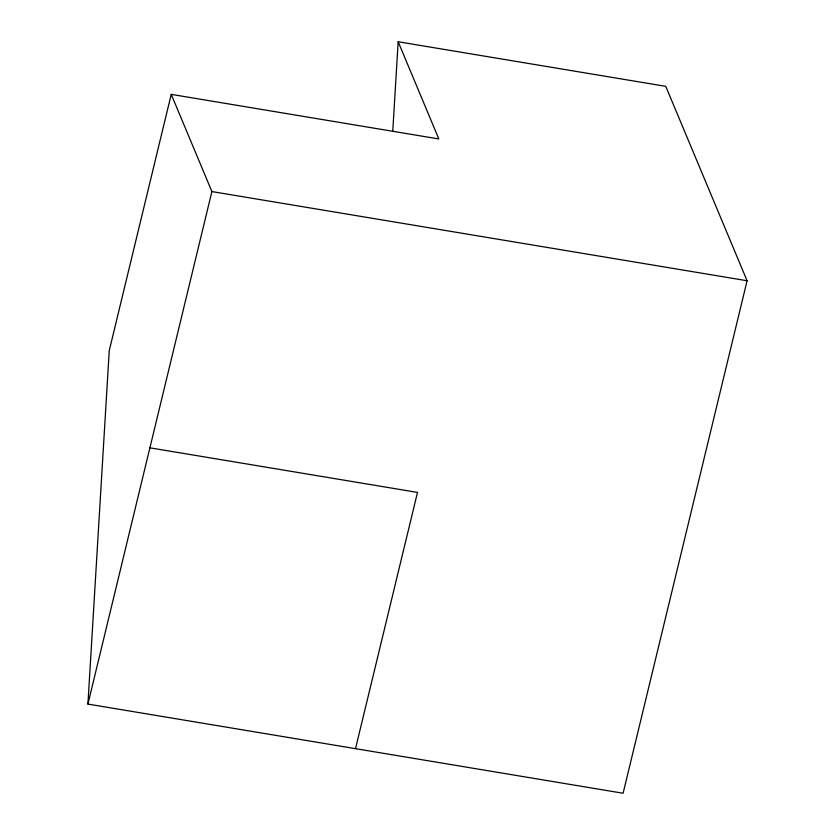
<?xml version="1.0" encoding="UTF-8"?>
<svg xmlns="http://www.w3.org/2000/svg" width="835" height="835" viewBox="0 0 835 835"><rect width="100%" height="100%" fill="white"/><g stroke="black" fill="none" stroke-linecap="round" stroke-linejoin="round"><path stroke-width="1.25" d="M87.915 704.072L109.249 350.616L171.238 94.365L438.824 138.954L398.17 41.75L665.756 86.339L747.085 280.748L623.108 793.25L87.915 704.072L211.892 191.57L171.238 94.365M392.753 131.408L398.17 41.75M355.512 748.661L417.5 492.41L149.903 447.821M211.892 191.57L747.085 280.748"/></g></svg>
